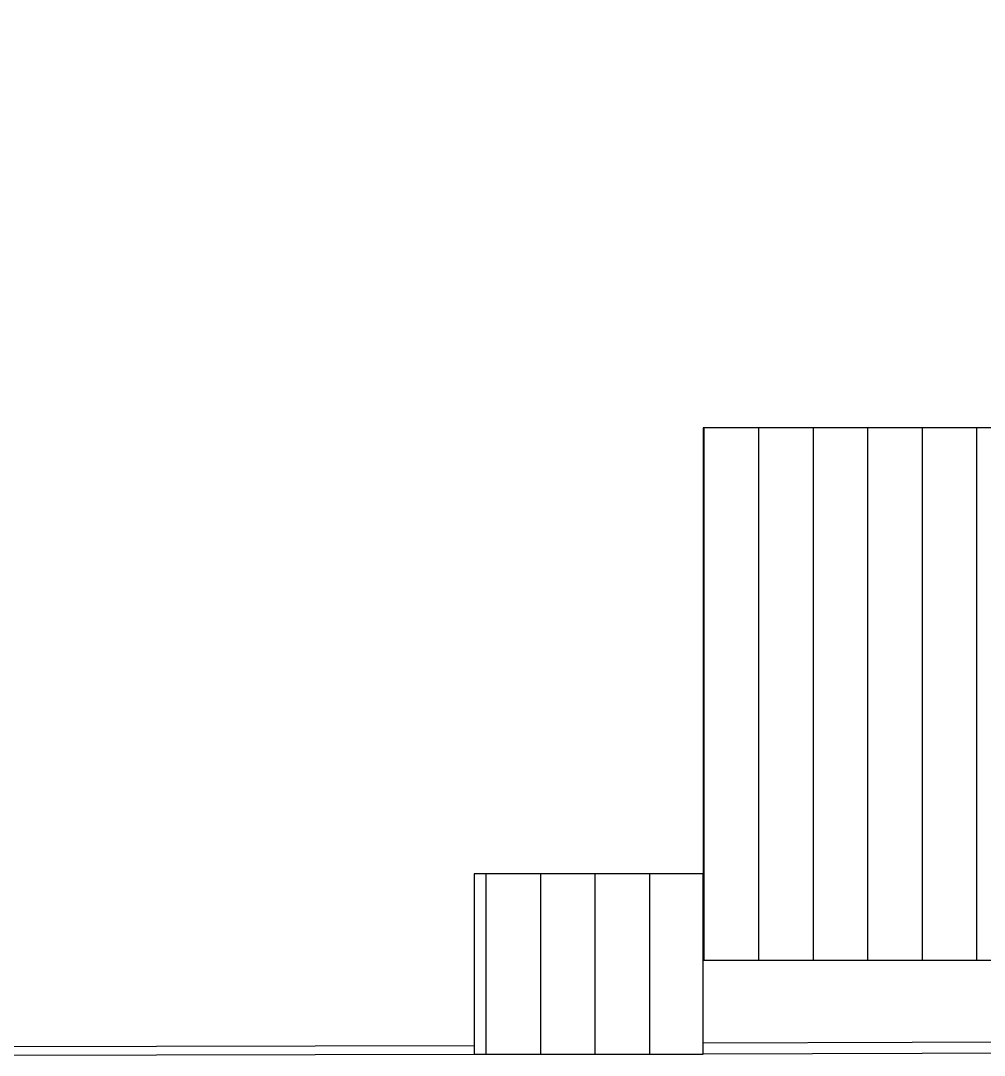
# Model space of a CAD drawing. Header units: centimetres. Extents: x 0 to 1084401, y -139216 to 99734.
# Drawn here: x 847293 to 848976, y -25067 to -23259 of the extents above; entities that cross this region are included whole.
import ezdxf

# ---------------------------------------------------------------- set-up
doc = ezdxf.new("R2010")
doc.units = ezdxf.units.CM
doc.header["$LTSCALE"] = 4
for name, color, linetype in [('0.2', 2, 'Continuous'), ('0.4', 4, 'Continuous'), ('0.6', 6, 'Continuous')]:
    doc.layers.add(name, color=color, linetype=linetype)

msp = doc.modelspace()

# ---------------------------------------------------------------- hatches: boundary and pattern name
at = {"layer": '0.4', "true_color": 0xf8f3ec}
h = msp.add_hatch(dxfattribs=at)
h.set_pattern_fill('ANSI31', scale=30, angle=45)
h.paths.add_polyline_path([(848485.208, -24749.454), (848085.208, -24749.454), (848085.208, -25064.454), (848485.208, -25064.454)])
h.paths.add_polyline_path([(850405.217, -23970.58), (848485.208, -23970.58), (848485.208, -24900.58), (850405.217, -24900.58)])
h.paths.add_polyline_path([(846314.91, -23738.972), (845409.91, -23738.972), (845409.91, -23258.972), (844424.91, -23258.972), (844424.91, -24568.972), (846314.91, -24568.972)])

# ---------------------------------------------------------------- linework, layer by layer
at = {"layer": '0.2'}
for points in [[(848485.208, -24900.58), (850405.217, -24900.58), (850405.217, -23970.58), (848485.208, -23970.58)], [(848085.208, -25064.454), (848485.208, -25064.454), (848485.208, -24749.454), (848085.208, -24749.454)]]:
    msp.add_lwpolyline(points, close=True, dxfattribs=at)
at = {"layer": '0.4'}
for points in [[(852500.92, -25032.382), (848485.208, -25045.147)], [(852500.92, -25052.383), (848485.208, -25064.454)]]:
    msp.add_lwpolyline(points, dxfattribs=at)
at = {"layer": '0.6'}
for p, q in [((847078.994, -25051.55), (848085.177, -25049.454)), ((847063.979, -25066.582), (848085.208, -25064.454))]:
    msp.add_line(p, q, dxfattribs=at)

doc.saveas('drawing.dxf')
